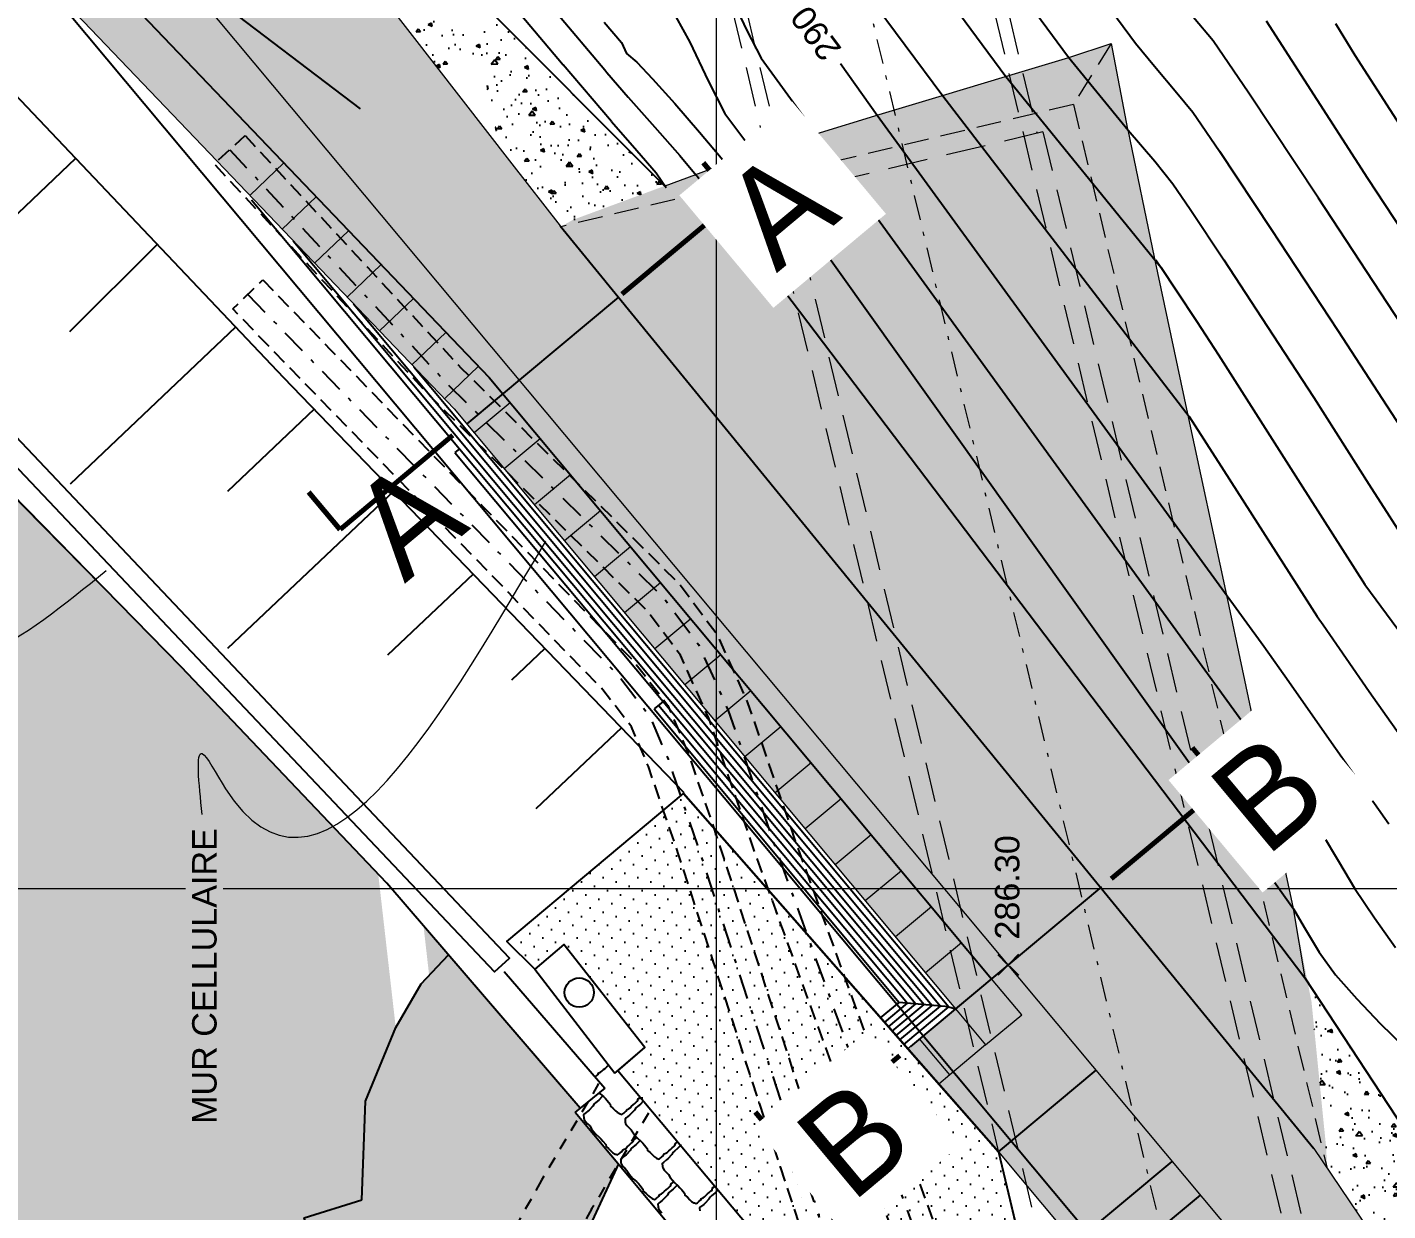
# Model space of a CAD drawing. Extents: x -427 to 62994, y 410 to 109394.
# Drawn here: x 62442.49 to 62477.29, y 108983.08 to 109013.35 of the extents above; entities that cross this region are included whole.
import ezdxf
from ezdxf.enums import TextEntityAlignment as Align

# ---------------------------------------------------------------- set-up
doc = ezdxf.new("R2018")
doc.units = 0
doc.header["$MEASUREMENT"] = 0
for name, pattern in [('DOT', [0.55, 0.3, -0.25]), ('NASCOSTA', [9.525, 6.35, -3.175]), ('TRATTEGGIATA', [19.05, 12.7, -6.35]), ('TRATTEGGIATA2', [9.525, 6.35, -3.175]), ('TRATTOPUNTO2', [12.7, 6.35, -3.175, 0, -3.175])]:
    doc.linetypes.add(name, pattern=pattern)
doc.layers.add('0_Hatch', color=2, linetype='Continuous', lineweight=9)
doc.layers.add('LIN070CO', color=4, linetype='Continuous', lineweight=70)
for name, color, linetype in [('Bâti', 7, 'Continuous'), ('colore lago', 131, 'Continuous'), ('Conduite 1000', 170, 'Continuous'), ('coordinate', 2, 'Continuous'), ('curve livello 1 m', 2, 'Continuous'), ('curve livello 5 m', 7, 'Continuous'), ('DIME', 6, 'Continuous'), ('Limite fiume', 6, 'Continuous'), ('LIN010CO', 2, 'Continuous'), ('LIN010TR', 2, 'NASCOSTA'), ('LIN018CO', 6, 'Continuous'), ('LIN025CO', 7, 'Continuous'), ('LIN035CO', 1, 'Continuous'), ('pendenze', 2, 'Continuous'), ('scavo 1', 254, 'Continuous'), ('TalusHautBas', 7, 'Continuous'), ('TEXT018', 143, 'Continuous'), ('TEXT035', 1, 'Continuous'), ('TEXT050', 3, 'Continuous')]:
    doc.layers.add(name, color=color, linetype=linetype)
doc.layers.add('Colori bordi', color=5, linetype='Continuous', plot=False)
doc.layers.add('no_plot', color=5, linetype='Continuous', plot=False)
doc.styles.add('ARIAL', font='arial.ttf')
pattern_1 = [(185.0001, (62534.6157, 109156.292), (-0.6942118, 0.827327), [0.1125, -1.2375]), (130.0001, (62534.6157, 109156.292), (-0.650651, -0.944989), [0.09, -0.99]), (235.4515, (62534.5579, 109156.361), (-1.3448627, -0.117662), [0.09561, -1.051713]), (181.1843, (62534.4036, 109156.0799), (-0.9564225, 1.307539), [0.16875, -1.85625]), (231.6357, (62534.3239, 109156.1889), (-2.024567, -0.041853), [0.143416, -1.57757]), (126.1842, (62534.4036, 109156.0799), (-2.024567, -0.041853), [0.135, -1.485]), (156.0001, (62534.3505, 109156.239), (-0.2060752, 1.060157), [0.1125, -1.2375]), (101.0001, (62534.3505, 109156.239), (-1.027212, -0.5110643), [0.09, -0.99]), (206.4515, (62534.3334, 109156.3274), (-1.233287, 0.549093), [0.09561, -1.051713]), (172.50008, (62534.6157, 109156.29204), (-0.36598425, -0.3401903), [0, -0.978, 0, -1.005, 0, -0.99375]), (142.50008, (62534.6157, 109156.29204), (-0.697364, -0.1393104), [0, -0.573, 0, -0.9555, 0, -0.37875]), (102.50008, (62534.85223, 109156.0555), (-0.542282, 0.5901265), [0, -0.375, 0, -1.17, 0, -1.5525]), (92.5001, (62534.9583, 109155.94945), (-0.7247404, 0.512384), [0, -0.4875, 0, -0.777, 0, -1.1025])]

# ---------------------------------------------------------------- blocks, each defined once
blk = doc.blocks.new('CIRCLE')
at = {"color": 0}
blk.add_circle((0, 0), 0.375, dxfattribs=at)
at = {"flags": 1}
for tag, p in [('POINTNUMBER', (0, 0)), ('COMMENT', (0, -1.25))]:
    blk.add_attdef(tag, p, '', height=1, dxfattribs=at)
blk = doc.blocks.new('quote')
at = {"layer": 'LIN018CO'}
for p, q in [((0.001, 0.001), (-0.001, -0.001)), ((0.001, -0.001), (-0.001, 0.001))]:
    blk.add_line(p, q, dxfattribs=at)
at = {"layer": 'LIN035CO'}
for p, q in [((-0.013, 0.013), (-0.106, 0.106)), ((0.106, 0.106), (0.013, 0.013)), ((-0.013, -0.013), (-0.106, -0.106)), ((0.106, -0.106), (0.013, -0.013))]:
    blk.add_line(p, q, dxfattribs=at)
at = {"layer": 'TEXT035', "style": 'ARIAL'}
blk.add_attdef('VALORE', text='', height=0.25, dxfattribs=at).set_placement((0, 0.33), align=Align.CENTER)
blk = doc.blocks.new('*U91')
at = {"layer": 'LIN070CO'}
for p, q in [((-3.756, 0), (-3.756, 0.5)), ((1.5, 0.5), (1.5, 0)), ((1.5, 0), (0, 0)), ((-2.256, 0), (-3.756, 0))]:
    blk.add_line(p, q, dxfattribs=at)
at = {"layer": 'TEXT018', "lineweight": 30, "flags": 104}
blk.add_attdef('RIF2', text='', height=0.18, dxfattribs=at).set_placement((1.35, -0.15), align=Align.TOP_RIGHT)
blk.add_attdef('RIF1', text='', height=0.18, dxfattribs=at).set_placement((-3.606, -0.15), align=Align.TOP_LEFT)
at = {"layer": 'TEXT050', "lineweight": 30, "flags": 104}
blk.add_attdef('SEZ1', text='', height=0.4, dxfattribs=at).set_placement((-3.606, 0.15), align=Align.BOTTOM_LEFT)
blk.add_attdef('SEZ2', text='', height=0.4, dxfattribs=at).set_placement((1.35, 0.15), align=Align.BOTTOM_RIGHT)
blk = doc.blocks.new('*U92')
at = {"layer": 'LIN070CO'}
for p, q in [((-4.32, 0), (-4.32, 0.5)), ((1.5, 0.5), (1.5, 0)), ((1.5, 0), (0, 0)), ((-2.82, 0), (-4.32, 0))]:
    blk.add_line(p, q, dxfattribs=at)
at = {"layer": 'TEXT018', "lineweight": 30, "flags": 104}
blk.add_attdef('RIF2', text='', height=0.18, dxfattribs=at).set_placement((1.35, -0.15), align=Align.TOP_RIGHT)
blk.add_attdef('RIF1', text='', height=0.18, dxfattribs=at).set_placement((-4.17, -0.15), align=Align.TOP_LEFT)
at = {"layer": 'TEXT050', "lineweight": 30, "flags": 104}
blk.add_attdef('SEZ1', text='', height=0.4, dxfattribs=at).set_placement((-4.17, 0.15), align=Align.BOTTOM_LEFT)
blk.add_attdef('SEZ2', text='', height=0.4, dxfattribs=at).set_placement((1.35, 0.15), align=Align.BOTTOM_RIGHT)

msp = doc.modelspace()

# ---------------------------------------------------------------- hatches: boundary and pattern name
at = {"layer": '0_Hatch', "true_color": 0xf8991e}
h = msp.add_hatch(dxfattribs=at)
h.set_pattern_fill('ANGLE', color=30)
h.set_pattern_definition([(0, (0, 0), (0, 0.275), [0.2, -0.075]), (90, (0, 0), (-0.275, 2e-17), [0.2, -0.075])])
h.paths.add_polyline_path([(62468.409, 108957.003), (62467.144, 108958.416), (62465.909, 108959.943), (62464.494, 108961.413), (62463.416, 108963.055), (62462.433, 108964.598), (62461.319, 108966.025), (62460.529, 108967.905), (62459.803, 108968.991), (62458.795, 108970.645), (62457.973, 108971.375), (62457.094, 108972.239), (62455.993, 108975.81), (62455.871, 108978.561), (62455.792, 108980.208), (62456.42, 108981.778), (62456.894, 108982.71), (62457.613, 108984.278), (62456.509, 108985.599), (62456.633, 108985.7), (62456.419, 108985.949), (62453.27, 108989.621), (62452.571, 108988.881), (62451.931, 108987.799), (62451.145, 108985.883), (62451.055, 108983.353), (62449.575, 108982.899), (62450.034, 108981.375), (62450.747, 108979.687), (62451.638, 108977.403), (62452.406, 108974.905), (62453.016, 108973.053), (62453.447, 108970.675), (62454.247, 108968.775), (62455.3, 108967.229), (62456.379, 108966.017), (62457.985, 108964.093), (62459.301, 108962.127), (62461.001, 108959.854), (62463.088, 108957.246), (62465.279, 108954.634), (62467.569, 108951.889), (62469.668, 108948.981), (62472.032, 108946.318), (62474.248, 108943.738), (62475.735, 108941.798), (62476.939, 108940.292), (62478.241, 108939.125), (62479.592, 108937.814), (62481.303, 108936.879), (62482.843, 108936.479), (62484.36, 108936.084), (62486.038, 108935.671), (62487.784, 108935.2), (62489.707, 108934.754), (62491.342, 108934.309), (62493.613, 108933.634), (62495.338, 108933.017), (62497.131, 108932.113), (62498.589, 108931.324), (62500.264, 108930.613), (62498.702, 108932.306), (62498.964, 108936.565), (62494.56, 108942.47), (62494.094, 108942.387), (62491.728, 108942.168), (62490.366, 108941.843), (62488.567, 108941.556), (62486.75, 108941.369), (62484.924, 108941.242), (62483.53, 108941.069), (62482.371, 108941.51), (62481.143, 108942.081), (62480.244, 108942.831), (62478.618, 108944.608), (62477.232, 108946.035), (62475.899, 108947.805), (62474.402, 108950.082), (62472.478, 108952.044), (62471.217, 108953.682), (62469.657, 108955.46)])
at = {"layer": 'colore lago', "ltscale": 2.5}
h = msp.add_hatch(color=256, dxfattribs=at)
h.dxf.hatch_style = 1
h.paths.add_polyline_path([(62403.499, 108977.658), (62404.097, 108976.694), (62408.916, 108969.059), (62412.513, 108963.385), (62414.029, 108963.649), (62417.111, 108961.802), (62420.321, 108958.422), (62420.36, 108949.694), (62427.644, 108939.064), (62433.439, 108931.59), (62435.62, 108928.82), (62504.445, 108928.82), (62502.417, 108930.828), (62500.274, 108930.602), (62498.589, 108931.324), (62497.131, 108932.113), (62495.338, 108933.017), (62493.613, 108933.634), (62491.905, 108934.167), (62489.707, 108934.754), (62487.784, 108935.2), (62486.027, 108935.577), (62484.36, 108936.084), (62482.854, 108936.418), (62481.303, 108936.879), (62479.592, 108937.814), (62478.241, 108939.125), (62476.939, 108940.292), (62475.735, 108941.798), (62474.248, 108943.738), (62472.032, 108946.318), (62469.668, 108948.981), (62467.569, 108951.889), (62465.279, 108954.634), (62463.088, 108957.246), (62461.001, 108959.854), (62459.301, 108962.127), (62457.985, 108964.093), (62456.379, 108966.017), (62455.3, 108967.229), (62454.247, 108968.775), (62453.447, 108970.675), (62453.016, 108973.053), (62452.406, 108974.905), (62451.638, 108977.403), (62450.902, 108979.29), (62450.747, 108979.687), (62450.034, 108981.375), (62449.575, 108982.899), (62451.055, 108983.353), (62451.145, 108985.883), (62451.918, 108987.768), (62451.47, 108991.694), (62446.435, 108996.988), (62437.346, 109006.227), (62431.087, 109012.674), (62423.709, 109020.312), (62417.08, 109027.37), (62407.871, 109037.702), (62404.726, 109041.749), (62403.499, 109043.471)])
h = msp.add_hatch(color=256, dxfattribs=at)
h.dxf.hatch_style = 1
h.paths.add_polyline_path([(62452.773, 108989.095), (62453.272, 108989.62), (62452.628, 108990.371)])
at = {"layer": 'Limite fiume', "linetype": 'Continuous'}
h = msp.add_hatch(dxfattribs=at)
h.set_pattern_fill('DOTS', color=256, scale=5, angle=-44.9999, style=0)
h.set_pattern_definition([(225.00008027, (-14.7356, 441.23157), (0.11048589895, -0.3314561489), [0, -0.3125])])
h.paths.add_polyline_path([(62466.888, 108976.686), (62466.373, 108976.197), (62457.595, 108986.657), (62458.29, 108987.249), (62456.214, 108989.885), (62455.478, 108989.258), (62454.756, 108989.963), (62459.275, 108993.753), (62465.943, 108986.158), (62467.329, 108984.58), (62470.138, 108972.796)])
at = {"layer": 'LIN010CO'}
h = msp.add_hatch(dxfattribs=at)
h.set_pattern_fill('AR-CONC', color=256, scale=0.15, angle=135.0001)
h.set_pattern_definition(pattern_1)
h.paths.add_polyline_path([(62458.025, 109009.009), (62458.083, 109009.03), (62453.709, 109014.384), (62453.813, 109013.886, -0.559829), (62453.962, 109013.264, -0.014625), (62453.947, 109013.249), (62454.153, 109012.26), (62457.091, 109008.664), (62457.24, 109008.719)])
h.paths.add_polyline_path([(62453.706, 109014.397), (62453.709, 109014.384), (62458.083, 109009.03), (62458.796, 109009.294)])
h.paths.add_polyline_path([(62457.091, 109008.664), (62454.153, 109012.26), (62454.568, 109010.274), (62456.139, 109008.252), (62456.456, 109008.429)])
h.paths.add_polyline_path([(62453.813, 109013.886), (62453.709, 109014.384), (62453.661, 109014.443), (62445.225, 109022.901), (62444.938, 109022.678), (62453.057, 109012.221), (62453.734, 109012.774), (62454.153, 109012.26), (62453.947, 109013.249, -0.971171), (62453.432, 109013.794, -0.282192)])
h = msp.add_hatch(dxfattribs=at)
h.set_pattern_fill('AR-CONC', color=256, scale=0.15, angle=135.0001, style=0)
h.set_pattern_definition(pattern_1)
h.paths.add_polyline_path([(62471.31, 109007.47), (62470.633, 109010.744), (62470.212, 109012.942), (62469.128, 109012.581), (62467.514, 109012.093), (62465.899, 109011.606), (62464.285, 109011.118), (62462.671, 109010.63), (62461.084, 109010.149), (62460.346, 109009.871), (62459.59, 109009.588), (62458.806, 109009.298), (62458.025, 109009.009), (62457.24, 109008.719), (62456.456, 109008.429), (62456.169, 109008.269), (62456.178, 109008.2), (62475.737, 108984.154), (62475.711, 108984.696), (62475.636, 108985.441), (62475.561, 108986.185), (62475.487, 108986.93), (62475.412, 108987.675), (62475.337, 108988.42), (62474.87, 108990.81), (62473.964, 108995.042), (62473.165, 108998.829), (62472.163, 109003.461)])
h = msp.add_hatch(dxfattribs=at)
h.set_pattern_fill('AR-CONC', color=256, scale=0.15, angle=135.0001)
h.set_pattern_definition(pattern_1)
h.paths.add_polyline_path([(62477.425, 108984.918), (62478.621, 108983.28), (62478.982, 108982.726), (62479.2, 108982.393), (62479.486, 108982.461), (62479.069, 108983.087), (62475.238, 108988.927), (62475.337, 108988.42), (62475.412, 108987.675), (62475.487, 108986.93), (62475.561, 108986.185), (62475.576, 108986.037), (62476.203, 108985.269), (62478.283, 108982.175), (62479.157, 108982.383)])
h.paths.add_polyline_path([(62480.414, 108980.543), (62479.157, 108982.383), (62478.283, 108982.175), (62479.752, 108979.989)])
h.paths.add_polyline_path([(62480.797, 108980.008), (62480.577, 108980.294), (62480.414, 108980.543), (62479.752, 108979.989), (62480.955, 108978.2), (62481.683, 108978.719), (62481.561, 108978.905)])
h.paths.add_polyline_path([(62482.368, 108977.616), (62482.143, 108978.019), (62481.683, 108978.719), (62480.955, 108978.2), (62481.696, 108977.096), (62481.75, 108977.138)])
h.paths.add_polyline_path([(62481.696, 108977.096), (62479.752, 108979.989), (62478.98, 108979.345), (62481.414, 108976.114), (62481.853, 108975.651), (62481.862, 108975.643), (62481.352, 108976.266), (62481.136, 108976.661)])
h.paths.add_polyline_path([(62479.752, 108979.989), (62478.283, 108982.175), (62477.245, 108981.927), (62478.98, 108979.345)])
h.paths.add_polyline_path([(62476.203, 108985.269), (62476.177, 108985.301), (62475.69, 108984.908), (62475.711, 108984.696), (62475.736, 108984.171), (62477.245, 108981.927), (62478.283, 108982.175)])
at = {"layer": 'scavo 1'}
msp.add_hatch(color=256, dxfattribs=at).paths.add_polyline_path([(62456.122, 109008.269), (62475.399, 108984.673), (62478.98, 108979.345), (62481.414, 108976.114), (62483.586, 108973.826), (62484.512, 108972.379), (62485.555, 108971.51), (62487.205, 108970.149), (62489.579, 108968.527), (62492.177, 108965.611), (62492.614, 108964.77), (62493.112, 108963.56), (62493.895, 108962.421), (62494.998, 108961.247), (62497.311, 108958.792), (62498.592, 108957.44), (62499.553, 108956.123), (62501.154, 108954.238), (62502.56, 108952.134), (62503.684, 108950.529), (62504.965, 108949.01), (62506.216, 108947.64), (62507.377, 108945.883), (62507.497, 108945.109), (62508.152, 108943.5), (62509.076, 108942.458), (62510.475, 108940.939), (62511.995, 108939.479), (62512.775, 108938.524), (62510.749, 108936.833), (62506.863, 108941.485), (62502.977, 108946.135), (62502.056, 108945.366), (62478.786, 108973.22), (62477.628, 108972.253), (62467.329, 108984.58), (62466.637, 108985.369), (62465.011, 108987.22), (62466.235, 108988.243), (62453.412, 109003.591), (62437.477, 109020.248), (62443.147, 109024.985), (62454.891, 109009.858)])

# ---------------------------------------------------------------- linework, layer by layer
at = {"layer": 'Bâti', "linetype": 'Continuous'}
for p, q in [((62446.435, 108996.988), (62437.448, 109006.156)), ((62451.694, 108991.459), (62446.435, 108996.988)), ((62456.633, 108985.7), (62451.694, 108991.459)), ((62458.29, 108987.249), (62456.214, 108989.885)), ((62454.691, 108989.194), (62457.269, 108986.216)), ((62455.478, 108989.258), (62457.523, 108986.596)), ((62457.523, 108986.596), (62458.29, 108987.249)), ((62457.269, 108986.216), (62456.633, 108985.7))]:
    msp.add_line(p, q, dxfattribs=at)
at = {"layer": 'Bâti', "linetype": 'DOT'}
for p, q in [((62457.107, 108986.328), (62455.647, 108983.856)), ((62458.38, 108985.577), (62456.92, 108983.105)), ((62455.647, 108983.856), (62453.973, 108980.872)), ((62456.937, 108983.133), (62455.263, 108980.149))]:
    msp.add_line(p, q, dxfattribs=at)
at = {"layer": 'Bâti', "linetype": 'Continuous', "flags": 128}
msp.add_lwpolyline([(62393.89, 109057.143), (62402.217, 109045.537), (62411.155, 109034.698), (62421.046, 109023.772), (62441.825, 109002.52), (62454.443, 108989.186), (62454.831, 108989.539), (62442.203, 109002.883), (62421.428, 109024.131), (62411.552, 109035.04), (62402.632, 109045.857), (62394.061, 109057.803), (62398.023, 109060.238)], dxfattribs=at)
at = {"layer": 'Colori bordi', "linetype": 'Continuous', "lineweight": 0, "flags": 128}
msp.add_lwpolyline([(62470.616, 108966.48), (62469.87, 108969.607), (62456.509, 108985.599), (62456.633, 108985.7), (62456.419, 108985.949), (62451.694, 108991.459), (62446.435, 108996.988), (62437.346, 109006.227), (62431.087, 109012.674), (62423.709, 109020.312), (62417.08, 109027.37), (62407.871, 109037.702), (62404.726, 109041.749), (62403.499, 109043.471), (62403.499, 108977.658), (62404.097, 108976.694), (62408.916, 108969.059), (62412.513, 108963.385)], dxfattribs=at)
at = {"layer": 'Conduite 1000', "linetype": 'TRATTEGGIATA2', "ltscale": 0.06, "flags": 128}
msp.add_lwpolyline([(62448.064, 109010.585), (62453.595, 109004.632), (62459.178, 108999.106), (62460.126, 108997.832), (62460.918, 108996.073), (62462.155, 108992.477), (62469.786, 108971.458), (62470.909, 108969.279), (62471.652, 108968.349), (62481.259, 108956.78), (62483.128, 108954.507), (62484.427, 108952.989), (62484.621, 108952.766), (62486.972, 108950.069), (62487.156, 108949.851), (62488.209, 108948.615), (62488.281, 108948.529), (62491.782, 108944.281), (62496.029, 108939.115), (62500.284, 108933.942), (62505.311, 108927.872), (62510.337, 108921.801), (62515.473, 108915.632), (62520.611, 108909.463), (62525.324, 108903.816), (62530.039, 108898.17), (62550.825, 108873.403), (62552.241, 108871.679), (62553.524, 108870.217), (62554.276, 108869.28), (62555.226, 108868.154), (62555.57, 108867.769), (62560.194, 108861.981), (62567.511, 108853.289), (62567.866, 108852.191), (62566.848, 108851.861), (62566.558, 108852.76), (62559.367, 108861.303), (62554.752, 108867.078), (62554.418, 108867.452), (62553.449, 108868.6), (62552.704, 108869.528), (62551.425, 108870.986), (62550.002, 108872.72), (62529.218, 108897.483), (62524.503, 108903.131), (62519.789, 108908.778), (62514.651, 108914.948), (62509.514, 108921.118), (62504.487, 108927.189), (62499.459, 108933.261), (62495.203, 108938.436), (62490.956, 108943.601), (62487.46, 108947.844), (62487.393, 108947.923), (62486.341, 108949.159), (62486.161, 108949.371), (62483.814, 108952.064), (62483.617, 108952.29), (62482.308, 108953.82), (62480.434, 108956.099), (62470.822, 108967.673), (62470.006, 108968.694), (62468.803, 108971.028), (62461.146, 108992.121), (62459.922, 108995.679), (62459.198, 108997.286), (62458.368, 108998.403), (62452.826, 109003.887), (62447.28, 109009.856)], close=True, dxfattribs=at)
at = {"layer": 'Conduite 1000', "linetype": 'TRATTOPUNTO2', "ltscale": 0.1, "flags": 128}
msp.add_lwpolyline([(62447.672, 109010.221), (62453.211, 109004.259), (62458.773, 108998.755), (62459.662, 108997.559), (62460.42, 108995.876), (62461.65, 108992.299), (62469.294, 108971.243), (62470.458, 108968.987), (62471.237, 108968.011), (62480.847, 108956.44), (62482.718, 108954.163), (62484.022, 108952.639), (62484.217, 108952.415), (62486.566, 108949.72), (62486.749, 108949.505), (62487.801, 108948.269), (62487.87, 108948.187), (62491.369, 108943.941), (62495.616, 108938.775), (62499.872, 108933.601), (62504.899, 108927.53), (62509.926, 108921.459), (62515.062, 108915.29), (62520.2, 108909.121), (62524.914, 108903.473), (62529.629, 108897.826), (62550.414, 108873.061), (62551.833, 108871.332), (62553.114, 108869.873), (62553.863, 108868.94), (62554.822, 108867.803), (62555.161, 108867.424), (62559.78, 108861.642), (62567.034, 108853.024), (62567.357, 108852.026)], dxfattribs=at)
at = {"layer": 'Conduite 1000', "linetype": 'TRATTEGGIATA2', "ltscale": 0.06, "elevation": -1.207, "flags": 128}
msp.add_lwpolyline([(62448.517, 109006.893), (62450.245, 109005.11), (62454.132, 109001.113), (62458.027, 108997.108), (62458.88, 108996.002), (62459.382, 108994.82), (62460.165, 108992.531), (62461.071, 108989.743), (62461.976, 108986.959), (62467.515, 108970.095), (62468.711, 108967.576), (62469.27, 108966.928), (62479.549, 108954.759), (62481.088, 108952.894), (62482.103, 108951.775), (62483.581, 108950.261), (62485.082, 108948.722), (62485.255, 108948.533), (62486.453, 108947.271), (62488.163, 108945.19), (62489.88, 108943.101), (62495.001, 108936.941), (62500.126, 108930.78), (62503.308, 108926.941), (62510.377, 108918.417), (62515.504, 108912.297), (62519.144, 108907.952), (62520.641, 108906.164), (62520.754, 108906.027), (62521.849, 108904.723), (62530.354, 108894.572), (62530.53, 108894.363), (62546.317, 108875.566), (62548.278, 108873.206), (62550.674, 108870.299), (62551.508, 108869.33), (62552.53, 108868.05), (62553.918, 108866.386), (62557.736, 108861.741), (62561.721, 108856.965), (62565.771, 108852.111), (62566.265, 108850.656), (62565.251, 108850.312), (62564.822, 108851.579), (62560.899, 108856.279), (62556.912, 108861.058), (62553.094, 108865.703), (62551.701, 108867.373), (62550.684, 108868.647), (62549.855, 108869.61), (62547.454, 108872.524), (62545.495, 108874.88), (62529.711, 108893.675), (62529.535, 108893.885), (62521.03, 108904.035), (62519.932, 108905.342), (62519.818, 108905.48), (62518.324, 108907.265), (62514.684, 108911.61), (62509.555, 108917.732), (62502.484, 108926.258), (62499.303, 108930.096), (62494.179, 108936.257), (62489.055, 108942.419), (62487.336, 108944.51), (62485.651, 108946.562), (62484.472, 108947.804), (62484.304, 108947.987), (62482.816, 108949.513), (62481.323, 108951.042), (62480.279, 108952.194), (62478.728, 108954.074), (62468.457, 108966.233), (62467.806, 108966.987), (62466.52, 108969.697), (62460.959, 108986.627), (62460.054, 108989.412), (62459.15, 108992.193), (62458.382, 108994.438), (62457.949, 108995.458), (62457.217, 108996.406), (62453.365, 109000.367), (62449.478, 109004.364), (62447.749, 109006.148)], close=True, dxfattribs=at)
at = {"layer": 'Conduite 1000', "linetype": 'TRATTOPUNTO2', "ltscale": 0.1, "elevation": -1.207, "flags": 128}
msp.add_lwpolyline([(62448.133, 109006.52), (62449.861, 109004.737), (62453.748, 109000.74), (62457.622, 108996.757), (62458.414, 108995.73), (62458.882, 108994.629), (62459.657, 108992.362), (62460.562, 108989.578), (62461.467, 108986.793), (62467.017, 108969.896), (62468.259, 108967.281), (62468.864, 108966.58), (62479.139, 108954.416), (62480.684, 108952.544), (62481.713, 108951.409), (62483.199, 108949.887), (62484.693, 108948.355), (62484.863, 108948.169), (62486.052, 108946.916), (62487.75, 108944.85), (62489.467, 108942.76), (62494.59, 108936.599), (62499.714, 108930.438), (62502.896, 108926.6), (62509.966, 108918.074), (62515.094, 108911.953), (62518.734, 108907.608), (62520.23, 108905.822), (62520.343, 108905.685), (62521.44, 108904.379), (62529.945, 108894.228), (62530.121, 108894.019), (62545.906, 108875.223), (62547.866, 108872.865), (62550.265, 108869.955), (62551.096, 108868.989), (62552.116, 108867.711), (62553.506, 108866.044), (62557.324, 108861.399), (62561.31, 108856.622), (62565.296, 108851.845), (62565.758, 108850.484)], dxfattribs=at)
at = {"layer": 'coordinate', "linetype": 'Continuous', "lineweight": 0}
for p, q in [((62460.112, 109126.32), (62460.112, 108928.82)), ((62403.499, 108991.319), (62446.539, 108991.319)), ((62447.509, 108991.319), (62546.999, 108991.319))]:
    msp.add_line(p, q, dxfattribs=at)
at = {"layer": 'curve livello 1 m'}
for p, q in [((62469.125, 109012.586), (62470.65, 109010.724)), ((62467.516, 109012.09), (62471.485, 109007.215)), ((62465.907, 109011.595), (62472.204, 109003.398)), ((62462.69, 109010.604), (62473.981, 108995.019)), ((62461.129, 109010.091), (62474.875, 108990.802)), ((62459.625, 109009.54), (62475.166, 108989.037))]:
    msp.add_line(p, q, dxfattribs=at)
at = {"layer": 'curve livello 1 m', "flags": 128}
for points in [[(62466.015, 109019.48), (62470.833, 109012.945), (62471.32, 109012.357), (62471.897, 109011.677), (62472.306, 109011.177), (62472.985, 109010.181), (62474.305, 109008.189), (62476.008, 109005.595), (62477.833, 109002.791)], [(62465.339, 109017.721), (62469.125, 109012.586)], [(62464.662, 109015.962), (62467.516, 109012.09)], [(62454.936, 109015.031), (62456.426, 109013.256), (62457.267, 109012.263), (62457.318, 109012.197), (62457.861, 109011.566), (62458.54, 109010.798), (62459.18, 109010.073), (62459.604, 109009.57), (62459.625, 109009.54)], [(62460.502, 109014.109), (62460.898, 109013.271), (62461.263, 109012.564), (62462.631, 109010.685), (62462.69, 109010.604)], [(62463.985, 109014.203), (62465.907, 109011.595)], [(62457.248, 109013.484), (62457.691, 109012.96), (62457.819, 109012.68), (62458.081, 109012.462), (62458.483, 109012.038), (62459.053, 109011.402), (62459.686, 109010.669), (62460.28, 109009.958), (62460.386, 109009.819)], [(62459.083, 109013.624), (62459.438, 109012.973), (62459.906, 109011.983), (62460.337, 109011.146), (62460.561, 109010.84), (62461.129, 109010.091)], [(62479.423, 109005.468), (62476.781, 109009.483), (62474.188, 109013.512)], [(62478.567, 109009.347), (62476.455, 109012.629), (62476.455, 109012.629), (62475.959, 109013.437)], [(62470.65, 109010.724), (62471.326, 109009.925), (62471.792, 109009.347), (62472.235, 109008.698), (62473.095, 109007.4), (62474.205, 109005.709), (62475.395, 109003.881), (62476.804, 109001.665), (62477.918, 108999.922)], [(62471.354, 109007.407), (62471.485, 109007.215), (62471.885, 109006.61), (62472.402, 109005.823), (62472.956, 109004.971), (62475.046, 109001.686), (62476.698, 108999.1), (62477.95, 108997.403)], [(62472.204, 109003.398), (62473.095, 109002.018), (62475.478, 108998.279), (62475.633, 108998.069), (62476.808, 108996.363), (62477.612, 108995.226)], [(62473.981, 108995.019), (62474.466, 108994.343), (62475.612, 108992.72), (62476.026, 108992.019), (62476.436, 108991.325), (62476.948, 108990.567), (62477.486, 108989.812)], [(62474.875, 108990.802), (62475.147, 108990.329), (62475.532, 108989.696), (62475.951, 108989.109), (62476.494, 108988.497), (62477.105, 108987.859), (62477.681, 108987.298)]]:
    msp.add_lwpolyline(points, dxfattribs=at)
at = {"layer": 'curve livello 5 m'}
for p, q in [((62457.434, 109010.941), (62456.203, 109012.388)), ((62463.29, 109012.429), (62464.232, 109011.105)), ((62474.759, 108996.613), (62475.849, 108995.053))]:
    msp.add_line(p, q, dxfattribs=at)
at = {"layer": 'curve livello 5 m', "flags": 128}
for points in [[(62477.811, 109005.481), (62475.516, 109008.978), (62473.735, 109011.663), (62472.819, 109013.006), (62472.321, 109013.605), (62471.758, 109014.368)], [(62454.867, 109013.967), (62456.203, 109012.388)], [(62457.434, 109010.941), (62458.088, 109010.203), (62458.574, 109009.633), (62458.574, 109009.633), (62458.838, 109009.252)], [(62473.044, 108998.995), (62473.044, 108998.995), (62474.117, 108997.522), (62474.759, 108996.613)], [(62475.849, 108995.053), (62477.316, 108992.978)]]:
    msp.add_lwpolyline(points, dxfattribs=at)
at = {"layer": 'DIME'}
for p, q in [((62464.232, 109011.105), (62473.044, 108998.995)), ((62456.122, 109008.269), (62475.399, 108984.673))]:
    msp.add_line(p, q, dxfattribs=at)
at = {"layer": 'Limite fiume', "linetype": 'Continuous'}
for p, q in [((62456.633, 108985.7), (62456.509, 108985.599)), ((62456.509, 108985.599), (62469.87, 108969.607))]:
    msp.add_line(p, q, dxfattribs=at)
at = {"layer": 'Limite fiume', "linetype": 'Continuous', "flags": 128}
msp.add_lwpolyline([(62466.888, 108976.686), (62466.373, 108976.197), (62457.595, 108986.657), (62458.29, 108987.249), (62456.214, 108989.885), (62455.478, 108989.258), (62454.756, 108989.963), (62459.275, 108993.753), (62465.943, 108986.158), (62467.329, 108984.58), (62470.138, 108972.796)], close=True, dxfattribs=at)
at = {"layer": 'LIN010CO', "ltscale": 0.1}
msp.add_line((62469.918, 108991.319), (62467.156, 108989.012), dxfattribs=at)
at = {"layer": 'LIN010CO', "linetype": 'TRATTOPUNTO2', "lineweight": 0, "ltscale": 0.1, "flags": 128}
msp.add_lwpolyline([(62437.225, 109126.32), (62477.259, 108958.36)], dxfattribs=at)
at = {"layer": 'LIN010TR', "lineweight": 0, "ltscale": 0.1}
for p, q in [((62470.212, 109012.942), (62469.249, 109011.376)), ((62470.212, 109012.942), (62469.249, 109011.376)), ((62469.249, 109011.376), (62456.137, 109008.251)), ((62469.249, 109011.376), (62456.137, 109008.251)), ((62469.249, 109011.376), (62475.737, 108984.154)), ((62469.249, 109011.376), (62475.737, 108984.154))]:
    msp.add_line(p, q, dxfattribs=at)
at = {"layer": 'LIN018CO', "lineweight": 0}
for points in [[(62446.968, 108993.213), (62446.968, 108994.772), (62447.567, 108993.872), (62455.754, 109000.206)], [(62438.229, 108997.268), (62438.229, 108998.827), (62438.829, 108997.928), (62444.515, 108999.453)]]:
    msp.add_spline(points, degree=3, dxfattribs=at)
at = {"layer": 'LIN025CO', "linetype": 'TRATTEGGIATA', "lineweight": 0, "ltscale": 0.08}
for p, q in [((62440.391, 109126.32), (62477.065, 108972.459)), ((62440.746, 109126.32), (62468.319, 109010.64)), ((62434.375, 109123.508), (62461.656, 109009.052)), ((62434.729, 109123.508), (62468.205, 108983.064)), ((62468.47, 109010.676), (62461.505, 109009.016)), ((62468.47, 109010.676), (62477.628, 108972.253)), ((62461.505, 109009.016), (62467.562, 108983.603))]:
    msp.add_line(p, q, dxfattribs=at)
at = {"layer": 'LIN025CO'}
for p, q in [((62443.147, 109024.985), (62458.838, 109009.252)), ((62467.329, 108984.58), (62459.275, 108993.753))]:
    msp.add_line(p, q, dxfattribs=at)
at = {"layer": 'LIN025CO', "lineweight": 0, "ltscale": 0.1, "flags": 128}
for points in [[(62469.128, 109012.581), (62470.212, 109012.942), (62470.633, 109010.744)], [(62469.128, 109012.581), (62470.212, 109012.942), (62470.633, 109010.744)], [(62464.285, 109011.118), (62465.899, 109011.606), (62467.514, 109012.093), (62469.128, 109012.581)], [(62464.285, 109011.118), (62465.899, 109011.606), (62467.514, 109012.093), (62469.128, 109012.581)], [(62458.796, 109009.294), (62458.806, 109009.298), (62459.59, 109009.588), (62460.346, 109009.871), (62461.084, 109010.149), (62462.671, 109010.63), (62464.285, 109011.118)], [(62458.796, 109009.294), (62458.806, 109009.298), (62459.59, 109009.588), (62460.346, 109009.871), (62461.084, 109010.149), (62462.671, 109010.63), (62464.285, 109011.118)], [(62470.642, 109010.733), (62471.31, 109007.47), (62472.163, 109003.461), (62473.165, 108998.829), (62473.964, 108995.042), (62474.87, 108990.81), (62475.166, 108989.037)], [(62458.806, 109009.298), (62458.796, 109009.294)]]:
    msp.add_lwpolyline(points, dxfattribs=at)
at = {"layer": 'LIN035CO', "linetype": 'Continuous', "lineweight": 0}
for p, q in [((62454.891, 109009.858), (62456.122, 109008.269)), ((62456.122, 109008.269), (62475.399, 108984.673)), ((62467.156, 108989.012), (62466.235, 108988.243)), ((62471.66, 108966.41), (62467.329, 108984.58)), ((62475.399, 108984.673), (62478.98, 108979.345))]:
    msp.add_line(p, q, dxfattribs=at)
at = {"layer": 'LIN035CO', "linetype": 'Continuous', "lineweight": 0, "flags": 128}
for points in [[(62453.412, 109003.591), (62437.477, 109020.248), (62443.147, 109024.985), (62454.891, 109009.858), (62456.122, 109008.269)], [(62449.054, 109009.883), (62448.186, 109009.053)], [(62449.883, 109009.016), (62449.016, 109008.186)], [(62450.713, 109008.149), (62449.845, 109007.319)], [(62451.542, 109007.282), (62450.675, 109006.452)], [(62452.372, 109006.415), (62451.504, 109005.585)], [(62453.201, 109005.547), (62452.334, 109004.718)], [(62454.031, 109004.68), (62453.164, 109003.851)], [(62454.846, 109003.746), (62453.925, 109002.977)], [(62453.412, 109003.591), (62466.235, 108988.243), (62465.011, 108987.22), (62467.329, 108984.58), (62477.628, 108972.253), (62478.786, 108973.22), (62502.056, 108945.366)], [(62455.615, 109002.825), (62454.694, 109002.056)], [(62456.385, 109001.905), (62455.464, 109001.135)], [(62457.154, 109000.984), (62456.233, 109000.214)], [(62457.923, 109000.063), (62457.003, 108999.293)], [(62458.693, 108999.142), (62457.772, 108998.372)], [(62459.462, 108998.221), (62458.541, 108997.452)], [(62460.232, 108997.3), (62459.311, 108996.531)], [(62461.001, 108996.379), (62460.08, 108995.61)], [(62461.77, 108995.458), (62460.849, 108994.689)], [(62462.54, 108994.537), (62461.619, 108993.768)], [(62463.309, 108993.616), (62462.388, 108992.847)], [(62464.078, 108992.695), (62463.158, 108991.926)], [(62464.848, 108991.775), (62463.927, 108991.005)], [(62465.617, 108990.854), (62464.696, 108990.084)], [(62466.387, 108989.933), (62465.466, 108989.163)], [(62466.235, 108988.243), (62467.004, 108987.322), (62467.925, 108988.091), (62467.156, 108989.012)], [(62467.004, 108987.322), (62466.084, 108986.552), (62465.314, 108987.473)], [(62466.084, 108986.552), (62465.803, 108986.318)]]:
    msp.add_lwpolyline(points, dxfattribs=at)
at = {"layer": 'LIN035CO', "flags": 128}
msp.add_lwpolyline([(62438.4, 109021.019), (62454.307, 109004.391), (62467.156, 108989.012)], dxfattribs=at)
at = {"layer": 'no_plot', "lineweight": 0, "ltscale": 0.1}
msp.add_line((62440.009, 109022.364), (62511.176, 108937.18), dxfattribs=at)
at = {"layer": 'no_plot', "flags": 128}
for points in [[(62437.581, 109020.856), (62510.231, 108933.897)], [(62457.611, 109006.446), (62453.733, 109003.206)], [(62469.969, 108991.362), (62465.085, 108987.281)], [(62467.329, 108984.58), (62469.83, 108986.669)], [(62468.116, 108981.28), (62471.777, 108984.339)], [(62468.835, 108980.42), (62472.496, 108983.478)]]:
    msp.add_lwpolyline(points, dxfattribs=at)
at = {"layer": 'pendenze', "linetype": 'Continuous'}
for p, q in [((62443.733, 109009.996), (62439.432, 109005.915)), ((62448.226, 109008.94), (62453.548, 109002.571)), ((62445.818, 109007.798), (62443.578, 109005.558)), ((62449.297, 109007.892), (62465.64, 108988.331)), ((62450.84, 109006.279), (62465.851, 108988.312)), ((62447.824, 109005.685), (62443.589, 109001.667)), ((62452.383, 109004.666), (62466.062, 108988.294)), ((62449.83, 109003.583), (62447.614, 109001.48)), ((62453.548, 109002.571), (62453.433, 109002.474)), ((62453.548, 109002.571), (62465.428, 108988.35)), ((62453.433, 109002.474), (62458.754, 108996.105)), ((62451.857, 109001.481), (62447.619, 108997.46)), ((62453.896, 108999.366), (62451.711, 108997.293)), ((62455.733, 108997.461), (62454.88, 108996.653)), ((62458.754, 108996.105), (62458.524, 108995.913)), ((62458.639, 108996.009), (62465.006, 108988.388)), ((62458.754, 108996.105), (62465.217, 108988.369)), ((62458.524, 108995.913), (62464.794, 108988.407)), ((62457.69, 108995.431), (62455.505, 108993.358)), ((62464.318, 108988.009), (62464.794, 108988.407)), ((62464.417, 108987.896), (62465.006, 108988.388)), ((62464.516, 108987.784), (62465.217, 108988.369)), ((62464.615, 108987.671), (62465.428, 108988.35)), ((62464.714, 108987.558), (62465.64, 108988.331)), ((62466.062, 108988.294), (62464.794, 108988.407)), ((62464.813, 108987.445), (62465.851, 108988.312)), ((62464.912, 108987.333), (62466.062, 108988.294)), ((62466.062, 108988.294), (62466.235, 108988.243))]:
    msp.add_line(p, q, dxfattribs=at)
at = {"layer": 'pendenze', "linetype": 'Continuous', "flags": 128}
for points in [[(62457.02, 108986.503), (62457.03, 108986.512), (62457.05, 108986.529), (62457.085, 108986.559), (62457.114, 108986.606), (62457.156, 108986.621), (62457.191, 108986.645), (62457.231, 108986.686), (62457.27, 108986.72), (62457.313, 108986.758), (62457.357, 108986.796), (62457.365, 108986.803)], [(62457.217, 108986.01), (62457.2, 108985.998), (62457.112, 108985.908), (62457.034, 108985.847), (62456.991, 108985.809), (62456.961, 108985.756), (62456.861, 108985.648), (62456.83, 108985.621), (62456.748, 108985.556), (62456.72, 108985.525), (62456.726, 108985.454), (62456.734, 108985.413), (62456.767, 108985.359), (62456.822, 108985.303), (62456.878, 108985.248), (62456.924, 108985.17), (62456.978, 108985.1), (62457.037, 108985.033), (62457.12, 108984.961), (62457.172, 108984.909), (62457.217, 108984.858), (62457.288, 108984.768), (62457.296, 108984.719), (62457.362, 108984.666), (62457.428, 108984.599), (62457.469, 108984.559), (62457.526, 108984.526), (62457.526, 108984.526), (62457.544, 108984.521), (62457.588, 108984.503), (62457.618, 108984.523), (62457.638, 108984.54), (62457.658, 108984.557), (62457.693, 108984.588), (62457.722, 108984.634), (62457.764, 108984.649), (62457.799, 108984.673), (62457.839, 108984.714), (62457.878, 108984.749), (62457.922, 108984.786), (62457.965, 108984.824), (62457.992, 108984.848), (62458.007, 108984.902), (62458.046, 108984.929), (62458.077, 108984.956)], [(62457.123, 108986.098), (62457.149, 108986.069), (62457.232, 108985.997), (62457.284, 108985.945), (62457.329, 108985.894), (62457.4, 108985.804), (62457.408, 108985.755), (62457.474, 108985.702), (62457.54, 108985.635), (62457.581, 108985.595), (62457.638, 108985.561), (62457.638, 108985.561), (62457.656, 108985.556), (62457.699, 108985.539), (62457.73, 108985.559), (62457.75, 108985.576), (62457.77, 108985.593), (62457.805, 108985.624), (62457.834, 108985.67), (62457.876, 108985.685), (62457.911, 108985.709), (62457.951, 108985.75), (62457.99, 108985.785), (62458.033, 108985.822), (62458.077, 108985.86), (62458.104, 108985.884), (62458.119, 108985.938), (62458.158, 108985.965), (62458.168, 108985.974)], [(62458.248, 108985.879), (62458.176, 108985.805), (62458.098, 108985.744), (62458.054, 108985.706), (62458.025, 108985.653), (62457.925, 108985.545), (62457.893, 108985.518), (62457.811, 108985.453), (62457.783, 108985.422), (62457.789, 108985.351), (62457.798, 108985.31), (62457.831, 108985.256), (62457.886, 108985.2), (62457.941, 108985.144), (62457.988, 108985.067), (62458.042, 108984.997), (62458.1, 108984.93), (62458.184, 108984.858), (62458.236, 108984.806), (62458.28, 108984.755), (62458.352, 108984.665), (62458.359, 108984.616), (62458.426, 108984.563), (62458.491, 108984.496), (62458.533, 108984.456), (62458.59, 108984.422), (62458.59, 108984.422), (62458.608, 108984.417), (62458.651, 108984.4), (62458.682, 108984.42), (62458.702, 108984.437), (62458.721, 108984.454), (62458.757, 108984.485), (62458.786, 108984.531), (62458.828, 108984.546), (62458.863, 108984.57), (62458.902, 108984.611), (62458.942, 108984.646), (62458.985, 108984.683), (62459.028, 108984.721), (62459.056, 108984.745), (62459.071, 108984.799), (62459.11, 108984.826), (62459.122, 108984.837)], [(62458.168, 108984.871), (62458.152, 108984.859), (62458.064, 108984.769), (62457.986, 108984.708), (62457.942, 108984.67), (62457.913, 108984.617), (62457.813, 108984.509), (62457.781, 108984.482), (62457.699, 108984.417), (62457.671, 108984.386), (62457.677, 108984.315), (62457.686, 108984.274), (62457.719, 108984.22), (62457.774, 108984.164), (62457.829, 108984.109), (62457.876, 108984.031), (62457.93, 108983.961), (62457.988, 108983.894), (62458.072, 108983.822), (62458.124, 108983.77), (62458.168, 108983.719), (62458.24, 108983.629), (62458.247, 108983.58), (62458.314, 108983.527), (62458.379, 108983.46), (62458.421, 108983.42), (62458.478, 108983.387), (62458.478, 108983.387), (62458.496, 108983.382), (62458.539, 108983.364), (62458.57, 108983.384), (62458.59, 108983.401), (62458.609, 108983.418), (62458.645, 108983.449), (62458.674, 108983.495), (62458.716, 108983.51), (62458.751, 108983.534), (62458.791, 108983.575), (62458.83, 108983.61), (62458.873, 108983.647), (62458.916, 108983.685), (62458.944, 108983.709), (62458.959, 108983.763), (62458.998, 108983.79), (62459.029, 108983.817)], [(62459.202, 108984.742), (62459.127, 108984.666), (62459.049, 108984.605), (62459.006, 108984.567), (62458.976, 108984.514), (62458.876, 108984.406), (62458.845, 108984.379), (62458.763, 108984.314), (62458.735, 108984.283), (62458.741, 108984.212), (62458.749, 108984.171), (62458.782, 108984.117), (62458.838, 108984.061), (62458.893, 108984.005), (62458.939, 108983.928), (62458.994, 108983.858), (62459.052, 108983.791), (62459.135, 108983.719), (62459.187, 108983.667), (62459.232, 108983.616), (62459.303, 108983.526), (62459.311, 108983.477), (62459.377, 108983.424), (62459.443, 108983.357), (62459.485, 108983.317), (62459.541, 108983.283), (62459.541, 108983.283), (62459.56, 108983.278), (62459.603, 108983.261), (62459.634, 108983.281), (62459.653, 108983.298), (62459.673, 108983.315), (62459.708, 108983.346), (62459.738, 108983.392), (62459.779, 108983.407), (62459.814, 108983.431), (62459.854, 108983.472), (62459.893, 108983.506), (62459.937, 108983.544), (62459.98, 108983.582), (62460.008, 108983.606), (62460.022, 108983.66), (62460.061, 108983.687), (62460.076, 108983.7)], [(62459.12, 108983.732), (62459.103, 108983.72), (62459.016, 108983.63), (62458.937, 108983.569), (62458.894, 108983.531), (62458.864, 108983.478), (62458.764, 108983.37), (62458.733, 108983.343), (62458.651, 108983.278), (62458.623, 108983.247), (62458.629, 108983.176), (62458.637, 108983.135), (62458.67, 108983.081), (62458.726, 108983.025)], [(62460.156, 108983.606), (62460.079, 108983.527), (62460.001, 108983.466), (62459.958, 108983.428), (62459.928, 108983.374), (62459.828, 108983.267), (62459.797, 108983.239), (62459.714, 108983.175), (62459.686, 108983.144), (62459.692, 108983.073)]]:
    msp.add_lwpolyline(points, dxfattribs=at)
at = {"layer": 'scavo 1'}
msp.add_line((62438.313, 109020.946), (62451.007, 109011.264), dxfattribs=at)
at = {"layer": 'TalusHautBas', "linetype": 'Continuous'}
for p, q in [((62438.682, 109015.32), (62449.048, 109004.394)), ((62459.294, 108993.768), (62449.048, 109004.394)), ((62475.166, 108989.037), (62479.069, 108983.087))]:
    msp.add_line(p, q, dxfattribs=at)
at = {"layer": 'TalusHautBas', "linetype": 'Continuous', "flags": 128}
for points in [[(62451.055, 108983.353), (62451.145, 108985.883), (62451.918, 108987.768), (62452.571, 108988.881), (62453.27, 108989.621)], [(62457.613, 108984.278), (62456.894, 108982.71), (62456.42, 108981.778), (62455.792, 108980.208)], [(62455.3, 108967.229), (62454.247, 108968.775), (62453.447, 108970.675), (62453.016, 108973.053), (62452.406, 108974.905), (62451.638, 108977.403), (62450.747, 108979.687), (62450.034, 108981.375), (62449.575, 108982.899), (62451.055, 108983.353)]]:
    msp.add_lwpolyline(points, dxfattribs=at)

# ---------------------------------------------------------------- block references
ref = msp.add_blockref('*U91', (62457.702, 109006.522), dxfattribs=dict(xscale=2.5, yscale=2.5, zscale=2.5, rotation=39.87732997310014))
lines = msp.add_mtext('A', dxfattribs={"layer": 'TEXT050', "insert": (62450.543, 109001.03), "char_height": 2.5, "attachment_point": 1, "rotation": 39.8773})
ref.add_attrib('SEZ1', '', (62450.543, 109001.03), dxfattribs={"flags": 54}).embed_mtext(lines)
lines = msp.add_mtext('A', dxfattribs={"layer": 'TEXT050', "insert": (62460.052, 109008.974), "char_height": 2.5, "attachment_point": 1, "rotation": 39.8773, "bg_fill": 3, "box_fill_scale": 1.25, "bg_fill_color": 256, "bg_fill_transparency": 0})
ref.add_attrib('SEZ2', '', (62460.052, 109008.974), dxfattribs={"flags": 54}).embed_mtext(lines)
ref = msp.add_blockref('*U92', (62470.211, 108991.564), dxfattribs=dict(xscale=2.5, yscale=2.5, zscale=2.5, rotation=39.87732997310014))
lines = msp.add_mtext('B', dxfattribs={"layer": 'TEXT050', "insert": (62461.97, 108985.168), "char_height": 2.5, "attachment_point": 1, "rotation": 39.8773, "bg_fill": 3, "box_fill_scale": 1.25, "bg_fill_color": 256, "bg_fill_transparency": 0})
ref.add_attrib('SEZ1', '', (62461.97, 108985.168), dxfattribs={"flags": 54}).embed_mtext(lines)
lines = msp.add_mtext('B', dxfattribs={"layer": 'TEXT050', "insert": (62472.561, 108994.016), "char_height": 2.5, "attachment_point": 1, "rotation": 39.8773, "bg_fill": 3, "box_fill_scale": 1.25, "bg_fill_color": 256, "bg_fill_transparency": 0})
ref.add_attrib('SEZ2', '', (62472.561, 108994.016), dxfattribs={"flags": 54}).embed_mtext(lines)
ref = msp.add_blockref('quote', (62467.578, 108989.365), dxfattribs=dict(xscale=2.5, yscale=2.5, zscale=2.5, rotation=90.00008027419784))
ref.add_attrib('VALORE', '286.30', dxfattribs={"layer": 'TEXT035', "height": 0.625, "rotation": 90.0001, "style": 'ARIAL'}).set_placement((62467.867, 108991.349), align=Align.CENTER)
at = {"layer": 'Bâti', "linetype": 'Continuous', "rotation": 8.027419594682026e-05}
msp.add_blockref('CIRCLE', (62456.612, 108988.658), dxfattribs=at)

# ---------------------------------------------------------------- texts
at = {"layer": 'coordinate', "color": 1, "style": 'ARIAL'}
for s, rotation, p in [('290', 126.8255, (62462.471, 109013.966)), ('MUR CELLULAIRE', 90.0001, (62447.337, 108992.865))]:
    msp.add_text(s, height=0.625, rotation=rotation, dxfattribs=at).set_placement(p, align=Align.RIGHT)

doc.saveas('drawing.dxf')
